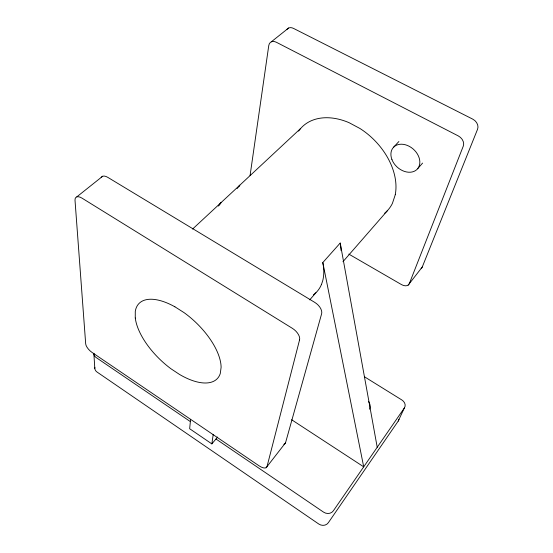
<?xml version="1.0" encoding="UTF-8"?>
<svg xmlns="http://www.w3.org/2000/svg" width="553" height="553" viewBox="0 0 553 553"><rect width="100%" height="100%" fill="white"/><g stroke="black" fill="none" stroke-linecap="round" stroke-linejoin="round"><path stroke-width="0.83" d="M190.598 419.298L189.651 428.727L211.854 443.886L217.626 437.05M250.067 175.578L268.772 45.491A8.088 5.717 55.3 0 1 276.265 42.208L458.278 135.92A8.447 6.664 38.6 0 1 463.276 146.151L409.282 283.71A7.106 4.645 37 0 1 401.492 284.595L348.825 254.11M211.854 443.886L213.202 434.534M395.291 194.684L392.409 203.393A59.669 41.731 44.7 0 1 384.701 213.188M266.145 467.741L285.528 442.815L321.625 313.786A10.237 5.972 40.6 0 0 314.712 302.36L107.794 177.361A9.657 4.991 50 0 0 101.158 177.568M321.487 284.456L322.655 280.979A65.475 39.166 44.2 0 0 322.807 262.571L340.213 243.05L377.215 447.266M421.165 268.433A6.975 4.694 36.7 0 0 422.243 267.044L477.564 129.243A8.267 6.698 38.2 0 0 472.746 119.144L293.491 28.39A7.929 5.751 56.2 0 0 286.827 29.537M94.853 367.289A6.56 5.385 -5.4 0 0 97.038 372.038L318.756 524.009A7.113 6.422 32.2 0 0 328.323 522.73L398.208 421.11L404.395 407.9A6.664 5.392 26.1 0 0 401.831 399.957L364.379 376.724M404.395 407.9L333.328 510.834A7.293 6.525 30.8 0 1 323.526 512.113L215.974 439.006M408.218 285.085L422.243 267.044M218.283 206.089L220.958 202.723A65.475 39.166 44.2 0 0 219.327 205.045M237.14 188.518L239.829 185.165L300.59 128.517M309.721 299.885L315.908 292.765M342.95 261.707L387.681 210.389M417.584 168.789L422.589 163.087M393.715 147.07L398.886 141.527M192.582 229.053L239.829 185.165A64.12 39.899 44.3 0 0 238.689 186.707M76.826 196.854L102.685 176.234M271.35 41.786L288.618 28.023M174.872 306.77L184.101 312.666A54.159 25.721 43.8 0 1 221.11 367.365L220.267 373.551A54.153 25.715 43.7 0 1 179.455 374.402L171.084 368.858A54.153 25.715 43.8 0 1 135.285 318.016M291.59 419.72L363.708 466.829L322.807 262.571M190.412 421.628L96.181 357.57A6.712 5.447 -4.8 0 1 93.886 353.319M93.892 353.885L94.805 368.402M135.257 318.003L135.278 311.491A54.153 25.721 43.8 0 1 174.872 306.797M398.941 419.243A6.512 5.336 26.7 0 1 398.208 421.11M340.213 243.05A64.12 39.899 44.3 0 1 340.994 250.433M321.466 284.442A65.399 39.118 44.2 0 1 313.427 294.818M285.528 442.815A8.323 3.885 39.2 0 1 283.807 444.266M395.257 194.67A59.676 41.745 44.7 0 0 359.941 128.483L349.04 122.662A59.676 41.738 44.7 0 0 298.599 131.137M368.623 401.63A10.085 8.336 23.4 0 1 369.604 409.213M299.567 339.888L267.002 466.635A8.502 3.733 39.4 0 1 259.129 465.854L92.026 352.42A7.949 3.277 45.1 0 1 85.687 343.862L75.014 200.317A9.899 4.825 49.5 0 1 81.941 198.105L292.33 328.309A10.514 5.8 40.7 0 1 299.567 339.888M391.939 159.589A16.148 12.076 41.8 0 0 416.768 169.64A16.148 12.076 41.8 0 0 407.416 145.46A16.148 12.076 41.8 0 0 391.939 159.589"/></g></svg>
